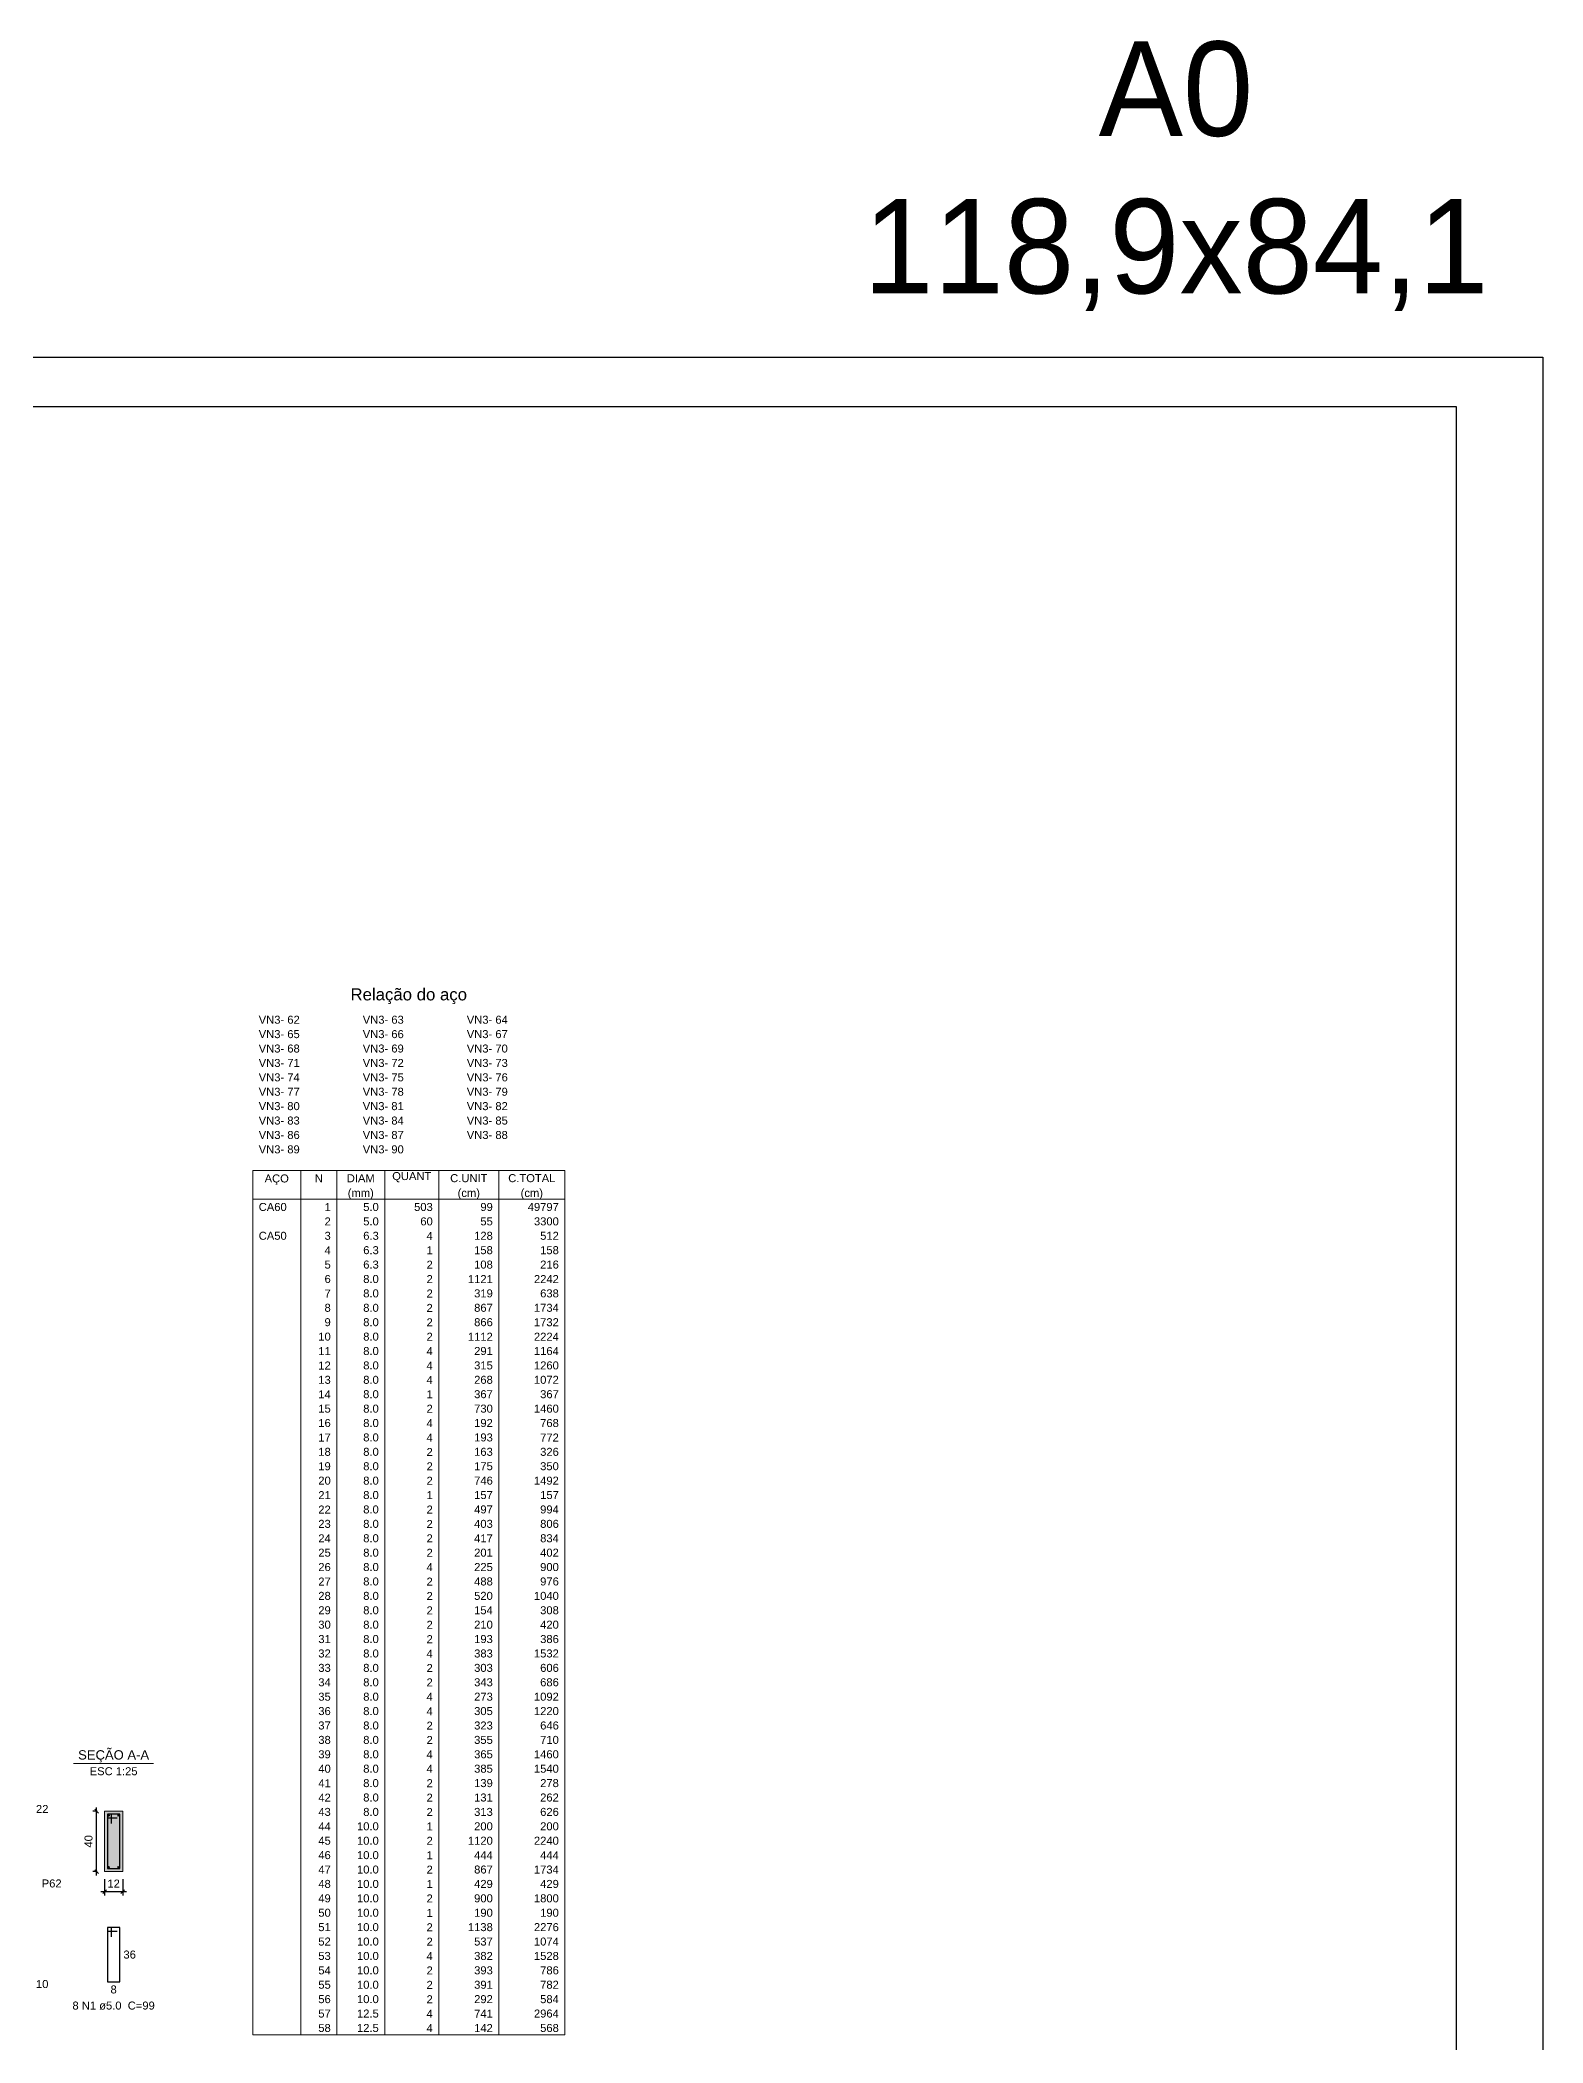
# Model space of a CAD drawing. Header units: millimetres. Extents: x -8 to 605, y -494 to 220.
# Drawn here: x 565.6 to 605.4, y -454.6 to -401.6 of the extents above; entities that cross this region are included whole.
import ezdxf

# ---------------------------------------------------------------- set-up
doc = ezdxf.new("R2010")
doc.units = ezdxf.units.MM
doc.header["$MEASUREMENT"] = 0
doc.linetypes.add('NULL', pattern=[0])
for name, color, linetype, lineweight in [('Descrição da armadura', 7, 'Continuous', 0), ('DT-Barras na forma', 7, 'Continuous', 30), ('DT-Barras no corte', 5, 'Continuous', 5), ('DT-Barras rebatidas', 7, 'Continuous', 30), ('DT-Cotas', 7, 'Continuous', 5), ('DT-Forma', 5, 'Continuous', 5), ('DT-Hachura seção vigas', 252, 'Continuous', 5), ('DT-Relação do aço', 1, 'Continuous', 20), ('DT-Textos', 7, 'Continuous', 5), ('Textos armaduras', 7, 'Continuous', 0)]:
    doc.layers.add(name, color=color, linetype=linetype, lineweight=lineweight)
doc.styles.add('Arial', font='arial.ttf')
doc.dimstyles.new('UM_25.000000', dxfattribs={"dimtxt": 0.18, "dimasz": 0.1, "dimexe": 0.1, "dimexo": 0.2, "dimgap": 0, "dimtad": 1, "dimtih": 1, "dimtoh": 1, "dimdec": 1, "dimlfac": 25, "dimzin": 0, "dimdsep": 46, "dimtxsty": 'Standard', "dimcen": 0.09, "dimdle": 0.1, "dimadec": 1, "dimazin": 2, "dimtfac": 1, "dimtdec": 4, "dimtofl": 0, "dimtmove": 0, "dimatfit": 3, "dimfxl": 1, "dimtolj": 1, "dimarcsym": 0})

# ---------------------------------------------------------------- blocks, each defined once
blk = doc.blocks.new('_Oblique')
at = {"color": 0, "linetype": 'ByBlock', "lineweight": -2}
blk.add_line((-0.5, -0.5), (0.5, 0.5), dxfattribs=at)
blk = doc.blocks.new('*D5185')
at = {"layer": 'Defpoints', "color": 0, "transparency": 16777216}
for p in [(567.111, -448.458), (567.323, -448.458), (567.323, -450.058)]:
    blk.add_point(p, dxfattribs=at)
at = {"layer": 'DT-Cotas', "color": 0, "lineweight": -2, "transparency": 16777216}
for p, q in [((567.123, -448.458), (567.011, -448.458)), ((567.111, -450.158), (567.111, -448.358)), ((567.123, -450.058), (567.011, -450.058))]:
    blk.add_line(p, q, dxfattribs=at)
at = {"layer": 'DT-Cotas', "color": 0, "lineweight": -2, "transparency": 16777216, "xscale": 0.1, "yscale": 0.1, "zscale": 0.1}
for p, rotation in [((567.111, -448.458), 90), ((567.111, -450.058), 270)]:
    blk.add_blockref('_Oblique', p, dxfattribs=dict(at, rotation=rotation))
at = {"layer": 'DT-Cotas', "color": 7, "transparency": 16777216, "insert": (566.899, -449.258), "char_height": 0.2118, "attachment_point": 5, "rotation": 90, "style": 'Arial'}
blk.add_mtext('\\A1;40', dxfattribs=at)
blk = doc.blocks.new('*D5186')
at = {"layer": 'Defpoints', "color": 0, "transparency": 16777216}
for p in [(567.323, -450.058), (567.803, -450.058), (567.803, -450.588)]:
    blk.add_point(p, dxfattribs=at)
at = {"layer": 'DT-Cotas', "color": 0, "lineweight": -2, "transparency": 16777216}
for p, q in [((567.223, -450.588), (567.903, -450.588)), ((567.323, -450.258), (567.323, -450.688)), ((567.803, -450.258), (567.803, -450.688))]:
    blk.add_line(p, q, dxfattribs=at)
at = {"layer": 'DT-Cotas', "color": 0, "lineweight": -2, "transparency": 16777216, "xscale": 0.1, "yscale": 0.1, "zscale": 0.1, "rotation": 180}
blk.add_blockref('_Oblique', (567.323, -450.588), dxfattribs=at)
at = {"layer": 'DT-Cotas', "color": 0, "lineweight": -2, "transparency": 16777216, "xscale": 0.1, "yscale": 0.1, "zscale": 0.1}
blk.add_blockref('_Oblique', (567.803, -450.588), dxfattribs=at)
at = {"layer": 'DT-Cotas', "color": 7, "transparency": 16777216, "insert": (567.563, -450.376), "char_height": 0.2118, "attachment_point": 5, "rotation": 0.0057, "style": 'Arial'}
blk.add_mtext('\\A1;12', dxfattribs=at)

msp = doc.modelspace()

# ---------------------------------------------------------------- hatches: boundary and pattern name
at = {"layer": 'DT-Hachura seção vigas', "linetype": 'Continuous'}
msp.add_hatch(color=252, dxfattribs=at).paths.add_polyline_path([(567.3226, -450.0582), (567.3226, -450.0582), (567.8026, -450.0582), (567.8026, -448.4582), (567.3226, -448.4582), (567.3226, -450.0582)])

# ---------------------------------------------------------------- linework, layer by layer
at = {"color": 7}
for p, q in [((486.4917, -409.9755), (605.3917, -409.9755)), ((605.3917, -409.9755), (605.3917, -494.0755)), ((488.7917, -411.2755), (603.0917, -411.2755)), ((603.0917, -411.2755), (603.0917, -492.7755))]:
    msp.add_line(p, q, dxfattribs=at)
at = {"layer": 'DT-Barras na forma'}
for p, q in [((567.5026, -448.5382), (567.4026, -448.5382)), ((567.4026, -448.5382), (567.4026, -449.9782)), ((567.7226, -448.5382), (567.4026, -448.5382)), ((567.4026, -448.5382), (567.4026, -448.6382)), ((567.4026, -448.6382), (567.6526, -448.6382)), ((567.5026, -448.7882), (567.5026, -448.5382)), ((567.7226, -449.9782), (567.7226, -448.5382)), ((567.4026, -449.9782), (567.7226, -449.9782))]:
    msp.add_line(p, q, dxfattribs=at)
at = {"layer": 'DT-Barras no corte'}
for centre in [(567.4386, -448.5742), (567.6866, -448.5742), (567.4386, -449.9422), (567.6866, -449.9422)]:
    msp.add_circle(centre, 0.016, dxfattribs=at)
at = {"layer": 'DT-Barras rebatidas'}
msp.add_lwpolyline([(567.5026, -451.7849), (567.5026, -451.5349), (567.4026, -451.5349), (567.4026, -452.9749), (567.7226, -452.9749), (567.7226, -451.5349), (567.4026, -451.5349), (567.4026, -451.6349), (567.6526, -451.6349)], dxfattribs=at)
at = {"layer": 'DT-Forma'}
for p, q in [((567.8026, -448.4582), (567.3226, -448.4582)), ((567.3226, -448.4582), (567.3226, -450.0582)), ((567.8026, -450.0582), (567.8026, -448.4582)), ((567.3226, -450.0582), (567.8026, -450.0582))]:
    msp.add_line(p, q, dxfattribs=at)
at = {"layer": 'DT-Relação do aço', "linetype": 'Continuous'}
for p, q in [((571.2441, -431.5017), (579.5043, -431.5017)), ((571.2441, -431.5017), (571.2441, -432.2642)), ((572.5149, -431.5017), (572.5149, -432.2642)), ((573.468, -431.5017), (573.468, -432.2642)), ((574.7388, -431.5017), (574.7388, -432.2642)), ((576.1685, -431.5017), (576.1685, -432.2642)), ((577.757, -431.5017), (577.757, -432.2642)), ((579.5043, -431.5017), (579.5043, -432.2642)), ((571.2441, -432.2642), (579.5043, -432.2642)), ((571.2441, -432.2642), (571.2441, -454.3761)), ((572.5149, -432.2642), (572.5149, -454.3761)), ((573.468, -432.2642), (573.468, -454.3761)), ((574.7388, -432.2642), (574.7388, -454.3761)), ((576.1685, -432.2642), (576.1685, -454.3761)), ((577.757, -432.2642), (577.757, -454.3761)), ((579.5043, -432.2642), (579.5043, -454.3761)), ((571.2441, -454.3761), (579.5043, -454.3761))]:
    msp.add_line(p, q, dxfattribs=at)
at = {"layer": 'DT-Textos'}
msp.add_line((566.5036, -447.1933), (568.6216, -447.1933), dxfattribs=at)

# ---------------------------------------------------------------- texts
at = {"color": 7, "insert": (586.4866, -401.617), "char_height": 2.5, "attachment_point": 1}
msp.add_mtext_dynamic_manual_height_columns('\\pxqc;A0\\P118,9x84,1', width=18.384127, gutter_width=12.5, heights=[0], dxfattribs=at)
at = {"layer": 'Descrição da armadura', "linetype": 'NULL', "insert": (567.5627, -453.7163), "char_height": 0.2118, "width": 4.35772, "attachment_point": 8, "line_spacing_factor": 0.9, "style": 'Arial'}
msp.add_mtext('8 N1 ø5.0  C=99', dxfattribs=at)
at = {"layer": 'DT-Relação do aço', "color": 7, "linetype": 'NULL', "line_spacing_factor": 0.9, "style": 'Arial'}
for s, insert, char_height, width, attachment_point in [('Relação do aço', (575.3742, -427.0963), 0.3177, 6.167545, 8), ('VN3- 62', (571.403, -427.6194), 0.2118, 2.170627, 7), ('VN3- 65', (571.403, -428.0006), 0.2118, 2.170627, 7), ('VN3- 63', (574.1564, -427.6194), 0.2118, 2.170627, 7), ('VN3- 66', (574.1564, -428.0006), 0.2118, 2.170627, 7), ('VN3- 64', (576.9098, -427.6194), 0.2118, 2.170627, 7), ('VN3- 67', (576.9098, -428.0006), 0.2118, 2.170627, 7), ('VN3- 68', (571.403, -428.3819), 0.2118, 2.170627, 7), ('VN3- 69', (574.1564, -428.3819), 0.2118, 2.170627, 7), ('VN3- 70', (576.9098, -428.3819), 0.2118, 2.170627, 7), ('VN3- 71', (571.403, -428.7631), 0.2118, 2.170627, 7), ('VN3- 72', (574.1564, -428.7631), 0.2118, 2.170627, 7), ('VN3- 73', (576.9098, -428.7631), 0.2118, 2.170627, 7), ('VN3- 74', (571.403, -429.1444), 0.2118, 2.170627, 7), ('VN3- 77', (571.403, -429.5256), 0.2118, 2.170627, 7), ('VN3- 75', (574.1564, -429.1444), 0.2118, 2.170627, 7), ('VN3- 78', (574.1564, -429.5256), 0.2118, 2.170627, 7), ('VN3- 76', (576.9098, -429.1444), 0.2118, 2.170627, 7), ('VN3- 79', (576.9098, -429.5256), 0.2118, 2.170627, 7), ('VN3- 80', (571.403, -429.9068), 0.2118, 2.170627, 7), ('VN3- 81', (574.1564, -429.9068), 0.2118, 2.170627, 7), ('VN3- 82', (576.9098, -429.9068), 0.2118, 2.170627, 7), ('VN3- 83', (571.403, -430.2881), 0.2118, 2.170627, 7), ('VN3- 86', (571.403, -430.6693), 0.2118, 2.170627, 7), ('VN3- 84', (574.1564, -430.2881), 0.2118, 2.170627, 7), ('VN3- 87', (574.1564, -430.6693), 0.2118, 2.170627, 7), ('VN3- 85', (576.9098, -430.2881), 0.2118, 2.170627, 7), ('VN3- 88', (576.9098, -430.6693), 0.2118, 2.170627, 7), ('VN3- 89', (571.403, -431.0506), 0.2118, 2.170627, 7), ('VN3- 90', (574.1564, -431.0506), 0.2118, 2.170627, 7), ('AÇO', (571.8795, -431.8829), 0.2118, 1.282746, 8), ('N', (572.9915, -431.813), 0.2118, 0.427474, 8), ('DIAM', (574.1034, -431.813), 0.2118, 1.479694, 8), ('(mm)', (574.1034, -432.2642), 0.2118, 1.379929, 8), ('QUANT', (575.4537, -431.813), 0.2118, 2.07183, 8), ('C.UNIT', (576.9627, -431.813), 0.2118, 1.97271, 8), ('(cm)', (576.9627, -432.2642), 0.2118, 1.18298, 8), ('C.TOTAL', (578.6307, -431.813), 0.2118, 2.499305, 8), ('(cm)', (578.6307, -432.2642), 0.2118, 1.18298, 8), ('CA60', (571.403, -432.5755), 0.2118, 1.48034, 7), ('1', (573.3092, -432.5755), 0.2118, 0.329, 9), ('5.0', (574.58, -432.5755), 0.2118, 0.822339, 9), ('503', (576.0096, -432.5755), 0.2118, 0.987001, 9), ('99', (577.5981, -432.5755), 0.2118, 0.658001, 9), ('49797', (579.3455, -432.5755), 0.2118, 1.645002, 9), ('CA50', (571.403, -433.338), 0.2118, 1.48034, 7), ('3', (573.3092, -433.338), 0.2118, 0.329, 9), ('2', (573.3092, -432.9568), 0.2118, 0.329, 9), ('5.0', (574.58, -432.9568), 0.2118, 0.822339, 9), ('6.3', (574.58, -433.338), 0.2118, 0.822339, 9), ('60', (576.0096, -432.9568), 0.2118, 0.658001, 9), ('4', (576.0096, -433.338), 0.2118, 0.329, 9), ('128', (577.5981, -433.338), 0.2118, 0.987001, 9), ('55', (577.5981, -432.9568), 0.2118, 0.658001, 9), ('3300', (579.3455, -432.9568), 0.2118, 1.316001, 9), ('512', (579.3455, -433.338), 0.2118, 0.987001, 9), ('4', (573.3092, -433.7192), 0.2118, 0.329, 9), ('6.3', (574.58, -433.7192), 0.2118, 0.822339, 9), ('1', (576.0096, -433.7192), 0.2118, 0.329, 9), ('158', (577.5981, -433.7192), 0.2118, 0.987001, 9), ('158', (579.3455, -433.7192), 0.2118, 0.987001, 9), ('5', (573.3092, -434.1005), 0.2118, 0.329, 9), ('6.3', (574.58, -434.1005), 0.2118, 0.822339, 9), ('2', (576.0096, -434.1005), 0.2118, 0.329, 9), ('108', (577.5981, -434.1005), 0.2118, 0.987001, 9), ('216', (579.3455, -434.1005), 0.2118, 0.987001, 9), ('6', (573.3092, -434.4817), 0.2118, 0.329, 9), ('7', (573.3092, -434.863), 0.2118, 0.329, 9), ('8.0', (574.58, -434.4817), 0.2118, 0.822339, 9), ('8.0', (574.58, -434.863), 0.2118, 0.822339, 9), ('2', (576.0096, -434.4817), 0.2118, 0.329, 9), ('2', (576.0096, -434.863), 0.2118, 0.329, 9), ('1121', (577.5981, -434.4817), 0.2118, 1.316001, 9), ('319', (577.5981, -434.863), 0.2118, 0.987001, 9), ('2242', (579.3455, -434.4817), 0.2118, 1.316001, 9), ('638', (579.3455, -434.863), 0.2118, 0.987001, 9), ('8', (573.3092, -435.2442), 0.2118, 0.329, 9), ('8.0', (574.58, -435.2442), 0.2118, 0.822339, 9), ('2', (576.0096, -435.2442), 0.2118, 0.329, 9), ('867', (577.5981, -435.2442), 0.2118, 0.987001, 9), ('1734', (579.3455, -435.2442), 0.2118, 1.316001, 9), ('9', (573.3092, -435.6254), 0.2118, 0.329, 9), ('8.0', (574.58, -435.6254), 0.2118, 0.822339, 9), ('2', (576.0096, -435.6254), 0.2118, 0.329, 9), ('866', (577.5981, -435.6254), 0.2118, 0.987001, 9), ('1732', (579.3455, -435.6254), 0.2118, 1.316001, 9), ('10', (573.3092, -436.0067), 0.2118, 0.658001, 9), ('11', (573.3092, -436.3879), 0.2118, 0.658001, 9), ('8.0', (574.58, -436.0067), 0.2118, 0.822339, 9), ('8.0', (574.58, -436.3879), 0.2118, 0.822339, 9), ('4', (576.0096, -436.3879), 0.2118, 0.329, 9), ('2', (576.0096, -436.0067), 0.2118, 0.329, 9), ('1112', (577.5981, -436.0067), 0.2118, 1.316001, 9), ('291', (577.5981, -436.3879), 0.2118, 0.987001, 9), ('2224', (579.3455, -436.0067), 0.2118, 1.316001, 9), ('1164', (579.3455, -436.3879), 0.2118, 1.316001, 9), ('12', (573.3092, -436.7692), 0.2118, 0.658001, 9), ('8.0', (574.58, -436.7692), 0.2118, 0.822339, 9), ('4', (576.0096, -436.7692), 0.2118, 0.329, 9), ('315', (577.5981, -436.7692), 0.2118, 0.987001, 9), ('1260', (579.3455, -436.7692), 0.2118, 1.316001, 9), ('13', (573.3092, -437.1504), 0.2118, 0.658001, 9), ('14', (573.3092, -437.5316), 0.2118, 0.658001, 9), ('8.0', (574.58, -437.1504), 0.2118, 0.822339, 9), ('8.0', (574.58, -437.5316), 0.2118, 0.822339, 9), ('4', (576.0096, -437.1504), 0.2118, 0.329, 9), ('1', (576.0096, -437.5316), 0.2118, 0.329, 9), ('367', (577.5981, -437.5316), 0.2118, 0.987001, 9), ('268', (577.5981, -437.1504), 0.2118, 0.987001, 9), ('1072', (579.3455, -437.1504), 0.2118, 1.316001, 9), ('367', (579.3455, -437.5316), 0.2118, 0.987001, 9), ('15', (573.3092, -437.9129), 0.2118, 0.658001, 9), ('8.0', (574.58, -437.9129), 0.2118, 0.822339, 9), ('2', (576.0096, -437.9129), 0.2118, 0.329, 9), ('730', (577.5981, -437.9129), 0.2118, 0.987001, 9), ('1460', (579.3455, -437.9129), 0.2118, 1.316001, 9), ('16', (573.3092, -438.2941), 0.2118, 0.658001, 9), ('8.0', (574.58, -438.2941), 0.2118, 0.822339, 9), ('4', (576.0096, -438.2941), 0.2118, 0.329, 9), ('192', (577.5981, -438.2941), 0.2118, 0.987001, 9), ('768', (579.3455, -438.2941), 0.2118, 0.987001, 9), ('17', (573.3092, -438.6754), 0.2118, 0.658001, 9), ('18', (573.3092, -439.0566), 0.2118, 0.658001, 9), ('8.0', (574.58, -438.6754), 0.2118, 0.822339, 9), ('8.0', (574.58, -439.0566), 0.2118, 0.822339, 9), ('4', (576.0096, -438.6754), 0.2118, 0.329, 9), ('2', (576.0096, -439.0566), 0.2118, 0.329, 9), ('193', (577.5981, -438.6754), 0.2118, 0.987001, 9), ('163', (577.5981, -439.0566), 0.2118, 0.987001, 9), ('326', (579.3455, -439.0566), 0.2118, 0.987001, 9), ('772', (579.3455, -438.6754), 0.2118, 0.987001, 9), ('19', (573.3092, -439.4378), 0.2118, 0.658001, 9), ('8.0', (574.58, -439.4378), 0.2118, 0.822339, 9), ('2', (576.0096, -439.4378), 0.2118, 0.329, 9), ('175', (577.5981, -439.4378), 0.2118, 0.987001, 9), ('350', (579.3455, -439.4378), 0.2118, 0.987001, 9), ('20', (573.3092, -439.8191), 0.2118, 0.658001, 9), ('21', (573.3092, -440.2003), 0.2118, 0.658001, 9), ('8.0', (574.58, -439.8191), 0.2118, 0.822339, 9), ('8.0', (574.58, -440.2003), 0.2118, 0.822339, 9), ('2', (576.0096, -439.8191), 0.2118, 0.329, 9), ('1', (576.0096, -440.2003), 0.2118, 0.329, 9), ('746', (577.5981, -439.8191), 0.2118, 0.987001, 9), ('157', (577.5981, -440.2003), 0.2118, 0.987001, 9), ('1492', (579.3455, -439.8191), 0.2118, 1.316001, 9), ('157', (579.3455, -440.2003), 0.2118, 0.987001, 9), ('22', (573.3092, -440.5816), 0.2118, 0.658001, 9), ('8.0', (574.58, -440.5816), 0.2118, 0.822339, 9), ('2', (576.0096, -440.5816), 0.2118, 0.329, 9), ('497', (577.5981, -440.5816), 0.2118, 0.987001, 9), ('994', (579.3455, -440.5816), 0.2118, 0.987001, 9), ('23', (573.3092, -440.9628), 0.2118, 0.658001, 9), ('8.0', (574.58, -440.9628), 0.2118, 0.822339, 9), ('2', (576.0096, -440.9628), 0.2118, 0.329, 9), ('403', (577.5981, -440.9628), 0.2118, 0.987001, 9), ('806', (579.3455, -440.9628), 0.2118, 0.987001, 9), ('24', (573.3092, -441.344), 0.2118, 0.658001, 9), ('25', (573.3092, -441.7253), 0.2118, 0.658001, 9), ('8.0', (574.58, -441.344), 0.2118, 0.822339, 9), ('8.0', (574.58, -441.7253), 0.2118, 0.822339, 9), ('2', (576.0096, -441.344), 0.2118, 0.329, 9), ('2', (576.0096, -441.7253), 0.2118, 0.329, 9), ('417', (577.5981, -441.344), 0.2118, 0.987001, 9), ('201', (577.5981, -441.7253), 0.2118, 0.987001, 9), ('402', (579.3455, -441.7253), 0.2118, 0.987001, 9), ('834', (579.3455, -441.344), 0.2118, 0.987001, 9), ('26', (573.3092, -442.1065), 0.2118, 0.658001, 9), ('8.0', (574.58, -442.1065), 0.2118, 0.822339, 9), ('4', (576.0096, -442.1065), 0.2118, 0.329, 9), ('225', (577.5981, -442.1065), 0.2118, 0.987001, 9), ('900', (579.3455, -442.1065), 0.2118, 0.987001, 9), ('27', (573.3092, -442.4878), 0.2118, 0.658001, 9), ('28', (573.3092, -442.869), 0.2118, 0.658001, 9), ('8.0', (574.58, -442.4878), 0.2118, 0.822339, 9), ('8.0', (574.58, -442.869), 0.2118, 0.822339, 9), ('2', (576.0096, -442.4878), 0.2118, 0.329, 9), ('2', (576.0096, -442.869), 0.2118, 0.329, 9), ('488', (577.5981, -442.4878), 0.2118, 0.987001, 9), ('520', (577.5981, -442.869), 0.2118, 0.987001, 9), ('1040', (579.3455, -442.869), 0.2118, 1.316001, 9), ('976', (579.3455, -442.4878), 0.2118, 0.987001, 9), ('29', (573.3092, -443.2502), 0.2118, 0.658001, 9), ('8.0', (574.58, -443.2502), 0.2118, 0.822339, 9), ('2', (576.0096, -443.2502), 0.2118, 0.329, 9), ('154', (577.5981, -443.2502), 0.2118, 0.987001, 9), ('308', (579.3455, -443.2502), 0.2118, 0.987001, 9), ('30', (573.3092, -443.6315), 0.2118, 0.658001, 9), ('8.0', (574.58, -443.6315), 0.2118, 0.822339, 9), ('2', (576.0096, -443.6315), 0.2118, 0.329, 9), ('210', (577.5981, -443.6315), 0.2118, 0.987001, 9), ('420', (579.3455, -443.6315), 0.2118, 0.987001, 9), ('31', (573.3092, -444.0127), 0.2118, 0.658001, 9), ('32', (573.3092, -444.394), 0.2118, 0.658001, 9), ('8.0', (574.58, -444.0127), 0.2118, 0.822339, 9), ('8.0', (574.58, -444.394), 0.2118, 0.822339, 9), ('4', (576.0096, -444.394), 0.2118, 0.329, 9), ('2', (576.0096, -444.0127), 0.2118, 0.329, 9), ('383', (577.5981, -444.394), 0.2118, 0.987001, 9), ('193', (577.5981, -444.0127), 0.2118, 0.987001, 9), ('1532', (579.3455, -444.394), 0.2118, 1.316001, 9), ('386', (579.3455, -444.0127), 0.2118, 0.987001, 9), ('33', (573.3092, -444.7752), 0.2118, 0.658001, 9), ('8.0', (574.58, -444.7752), 0.2118, 0.822339, 9), ('2', (576.0096, -444.7752), 0.2118, 0.329, 9), ('303', (577.5981, -444.7752), 0.2118, 0.987001, 9), ('606', (579.3455, -444.7752), 0.2118, 0.987001, 9), ('34', (573.3092, -445.1564), 0.2118, 0.658001, 9), ('35', (573.3092, -445.5377), 0.2118, 0.658001, 9), ('8.0', (574.58, -445.1564), 0.2118, 0.822339, 9), ('8.0', (574.58, -445.5377), 0.2118, 0.822339, 9), ('2', (576.0096, -445.1564), 0.2118, 0.329, 9), ('343', (577.5981, -445.1564), 0.2118, 0.987001, 9), ('273', (577.5981, -445.5377), 0.2118, 0.987001, 9), ('1092', (579.3455, -445.5377), 0.2118, 1.316001, 9), ('686', (579.3455, -445.1564), 0.2118, 0.987001, 9), ('36', (573.3092, -445.9189), 0.2118, 0.658001, 9), ('8.0', (574.58, -445.9189), 0.2118, 0.822339, 9), ('4', (576.0096, -445.5377), 0.2118, 0.329, 9), ('4', (576.0096, -445.9189), 0.2118, 0.329, 9), ('305', (577.5981, -445.9189), 0.2118, 0.987001, 9), ('1220', (579.3455, -445.9189), 0.2118, 1.316001, 9), ('37', (573.3092, -446.3002), 0.2118, 0.658001, 9), ('8.0', (574.58, -446.3002), 0.2118, 0.822339, 9), ('2', (576.0096, -446.3002), 0.2118, 0.329, 9), ('323', (577.5981, -446.3002), 0.2118, 0.987001, 9), ('646', (579.3455, -446.3002), 0.2118, 0.987001, 9), ('38', (573.3092, -446.6814), 0.2118, 0.658001, 9), ('39', (573.3092, -447.0626), 0.2118, 0.658001, 9), ('8.0', (574.58, -446.6814), 0.2118, 0.822339, 9), ('8.0', (574.58, -447.0626), 0.2118, 0.822339, 9), ('4', (576.0096, -447.0626), 0.2118, 0.329, 9), ('2', (576.0096, -446.6814), 0.2118, 0.329, 9), ('355', (577.5981, -446.6814), 0.2118, 0.987001, 9), ('365', (577.5981, -447.0626), 0.2118, 0.987001, 9), ('1460', (579.3455, -447.0626), 0.2118, 1.316001, 9), ('710', (579.3455, -446.6814), 0.2118, 0.987001, 9), ('40', (573.3092, -447.4439), 0.2118, 0.658001, 9), ('8.0', (574.58, -447.4439), 0.2118, 0.822339, 9), ('4', (576.0096, -447.4439), 0.2118, 0.329, 9), ('385', (577.5981, -447.4439), 0.2118, 0.987001, 9), ('1540', (579.3455, -447.4439), 0.2118, 1.316001, 9), ('41', (573.3092, -447.8251), 0.2118, 0.658001, 9), ('8.0', (574.58, -447.8251), 0.2118, 0.822339, 9), ('2', (576.0096, -447.8251), 0.2118, 0.329, 9), ('139', (577.5981, -447.8251), 0.2118, 0.987001, 9), ('278', (579.3455, -447.8251), 0.2118, 0.987001, 9), ('42', (573.3092, -448.2064), 0.2118, 0.658001, 9), ('43', (573.3092, -448.5876), 0.2118, 0.658001, 9), ('8.0', (574.58, -448.2064), 0.2118, 0.822339, 9), ('8.0', (574.58, -448.5876), 0.2118, 0.822339, 9), ('2', (576.0096, -448.2064), 0.2118, 0.329, 9), ('2', (576.0096, -448.5876), 0.2118, 0.329, 9), ('313', (577.5981, -448.5876), 0.2118, 0.987001, 9), ('131', (577.5981, -448.2064), 0.2118, 0.987001, 9), ('262', (579.3455, -448.2064), 0.2118, 0.987001, 9), ('626', (579.3455, -448.5876), 0.2118, 0.987001, 9), ('44', (573.3092, -448.9688), 0.2118, 0.658001, 9), ('10.0', (574.58, -448.9688), 0.2118, 1.15134, 9), ('1', (576.0096, -448.9688), 0.2118, 0.329, 9), ('200', (577.5981, -448.9688), 0.2118, 0.987001, 9), ('200', (579.3455, -448.9688), 0.2118, 0.987001, 9), ('45', (573.3092, -449.3501), 0.2118, 0.658001, 9), ('46', (573.3092, -449.7313), 0.2118, 0.658001, 9), ('10.0', (574.58, -449.3501), 0.2118, 1.15134, 9), ('10.0', (574.58, -449.7313), 0.2118, 1.15134, 9), ('2', (576.0096, -449.3501), 0.2118, 0.329, 9), ('1', (576.0096, -449.7313), 0.2118, 0.329, 9), ('1120', (577.5981, -449.3501), 0.2118, 1.316001, 9), ('444', (577.5981, -449.7313), 0.2118, 0.987001, 9), ('2240', (579.3455, -449.3501), 0.2118, 1.316001, 9), ('444', (579.3455, -449.7313), 0.2118, 0.987001, 9), ('47', (573.3092, -450.1126), 0.2118, 0.658001, 9), ('10.0', (574.58, -450.1126), 0.2118, 1.15134, 9), ('2', (576.0096, -450.1126), 0.2118, 0.329, 9), ('867', (577.5981, -450.1126), 0.2118, 0.987001, 9), ('1734', (579.3455, -450.1126), 0.2118, 1.316001, 9), ('48', (573.3092, -450.4938), 0.2118, 0.658001, 9), ('10.0', (574.58, -450.4938), 0.2118, 1.15134, 9), ('1', (576.0096, -450.4938), 0.2118, 0.329, 9), ('429', (577.5981, -450.4938), 0.2118, 0.987001, 9), ('429', (579.3455, -450.4938), 0.2118, 0.987001, 9), ('49', (573.3092, -450.875), 0.2118, 0.658001, 9), ('50', (573.3092, -451.2563), 0.2118, 0.658001, 9), ('10.0', (574.58, -450.875), 0.2118, 1.15134, 9), ('10.0', (574.58, -451.2563), 0.2118, 1.15134, 9), ('2', (576.0096, -450.875), 0.2118, 0.329, 9), ('1', (576.0096, -451.2563), 0.2118, 0.329, 9), ('900', (577.5981, -450.875), 0.2118, 0.987001, 9), ('190', (577.5981, -451.2563), 0.2118, 0.987001, 9), ('1800', (579.3455, -450.875), 0.2118, 1.316001, 9), ('190', (579.3455, -451.2563), 0.2118, 0.987001, 9), ('51', (573.3092, -451.6375), 0.2118, 0.658001, 9), ('10.0', (574.58, -451.6375), 0.2118, 1.15134, 9), ('2', (576.0096, -451.6375), 0.2118, 0.329, 9), ('1138', (577.5981, -451.6375), 0.2118, 1.316001, 9), ('2276', (579.3455, -451.6375), 0.2118, 1.316001, 9), ('52', (573.3092, -452.0188), 0.2118, 0.658001, 9), ('53', (573.3092, -452.4), 0.2118, 0.658001, 9), ('10.0', (574.58, -452.0188), 0.2118, 1.15134, 9), ('10.0', (574.58, -452.4), 0.2118, 1.15134, 9), ('4', (576.0096, -452.4), 0.2118, 0.329, 9), ('2', (576.0096, -452.0188), 0.2118, 0.329, 9), ('382', (577.5981, -452.4), 0.2118, 0.987001, 9), ('537', (577.5981, -452.0188), 0.2118, 0.987001, 9), ('1074', (579.3455, -452.0188), 0.2118, 1.316001, 9), ('1528', (579.3455, -452.4), 0.2118, 1.316001, 9), ('54', (573.3092, -452.7812), 0.2118, 0.658001, 9), ('10.0', (574.58, -452.7812), 0.2118, 1.15134, 9), ('2', (576.0096, -452.7812), 0.2118, 0.329, 9), ('393', (577.5981, -452.7812), 0.2118, 0.987001, 9), ('786', (579.3455, -452.7812), 0.2118, 0.987001, 9), ('55', (573.3092, -453.1625), 0.2118, 0.658001, 9), ('10.0', (574.58, -453.1625), 0.2118, 1.15134, 9), ('2', (576.0096, -453.1625), 0.2118, 0.329, 9), ('391', (577.5981, -453.1625), 0.2118, 0.987001, 9), ('782', (579.3455, -453.1625), 0.2118, 0.987001, 9), ('56', (573.3092, -453.5437), 0.2118, 0.658001, 9), ('57', (573.3092, -453.925), 0.2118, 0.658001, 9), ('10.0', (574.58, -453.5437), 0.2118, 1.15134, 9), ('12.5', (574.58, -453.925), 0.2118, 1.15134, 9), ('4', (576.0096, -453.925), 0.2118, 0.329, 9), ('2', (576.0096, -453.5437), 0.2118, 0.329, 9), ('292', (577.5981, -453.5437), 0.2118, 0.987001, 9), ('741', (577.5981, -453.925), 0.2118, 0.987001, 9), ('2964', (579.3455, -453.925), 0.2118, 1.316001, 9), ('584', (579.3455, -453.5437), 0.2118, 0.987001, 9), ('58', (573.3092, -454.3062), 0.2118, 0.658001, 9), ('12.5', (574.58, -454.3062), 0.2118, 1.15134, 9), ('4', (576.0096, -454.3062), 0.2118, 0.329, 9), ('142', (577.5981, -454.3062), 0.2118, 0.987001, 9), ('568', (579.3455, -454.3062), 0.2118, 0.987001, 9)]:
    msp.add_mtext(s, dxfattribs=dict(at, insert=insert, char_height=char_height, width=width, attachment_point=attachment_point))
at = {"layer": 'DT-Textos', "linetype": 'NULL', "line_spacing_factor": 0.798, "style": 'Arial'}
for s, insert, char_height, width, attachment_point in [('SEÇÃO A-A', (567.5627, -447.1692), 0.2471, 3.760741, 8), ('ESC 1:25', (567.5627, -447.5113), 0.2118, 2.532883, 8), ('P62', (565.6597, -450.4813), 0.2118, 1.052866, 7)]:
    msp.add_mtext(s, dxfattribs=dict(at, insert=insert, char_height=char_height, width=width, attachment_point=attachment_point))
at = {"layer": 'Textos armaduras', "linetype": 'NULL', "char_height": 0.2118, "line_spacing_factor": 0.9, "style": 'Arial'}
for s, insert, width, attachment_point in [('22', (565.5075, -448.2965), 1.058001, 1), ('36', (567.8226, -452.149), 1.058001, 1), ('10', (565.5075, -452.9289), 1.058001, 1), ('8', (567.5626, -453.0722), 0.729, 2)]:
    msp.add_mtext(s, dxfattribs=dict(at, insert=insert, width=width, attachment_point=attachment_point))

# ---------------------------------------------------------------- dimensions: what is measured, and where the dimension line sits
at = {"layer": 'DT-Cotas'}
dim = msp.add_linear_dim(base=(567.1108, -448.4582), p1=(567.3226, -450.0582), p2=(567.3226, -448.4582), angle=90, dimstyle='UM_25.000000', override={"dimtxt": 0.2118, "dimasz": 0.1, "dimexe": 0.1, "dimexo": 0.2, "dimtad": 1, "dimtih": 0, "dimtoh": 0, "dimdec": 1, "dimlfac": 25, "dimzin": 8, "dimtxsty": 'Arial', "dimblk": 'Oblique', "dimblk1": 'Oblique', "dimblk2": 'Oblique', "dimsah": 1, "dimdle": 0.1, "dimse1": 0, "dimse2": 0, "dimclrt": 7, "dimadec": 1, "dimazin": 3, "dimtmove": 2, "dimldrblk": 'Oblique'}, dxfattribs=at)
dim.commit()
dim.dimension.update_dxf_attribs({"geometry": '*D5185', "text_midpoint": (566.899, -449.2582), "dimtype": 160, "text_rotation": 90})
dim = msp.add_linear_dim(base=(567.8026, -450.5877), p1=(567.3226, -450.0582), p2=(567.8026, -450.0582), dimstyle='UM_25.000000', override={"dimtxt": 0.2118, "dimasz": 0.1, "dimexe": 0.1, "dimexo": 0.2, "dimtad": 1, "dimtih": 0, "dimtoh": 0, "dimdec": 1, "dimlfac": 25, "dimzin": 8, "dimtxsty": 'Arial', "dimblk": 'Oblique', "dimblk1": 'Oblique', "dimblk2": 'Oblique', "dimsah": 1, "dimdle": 0.1, "dimse1": 0, "dimse2": 0, "dimclrt": 7, "dimadec": 1, "dimazin": 3, "dimtmove": 2, "dimldrblk": 'Oblique'}, dxfattribs=at)
dim.commit()
dim.dimension.update_dxf_attribs({"geometry": '*D5186', "text_midpoint": (567.5626, -450.3759), "dimtype": 160, "text_rotation": 0.00573})

doc.saveas('drawing.dxf')
